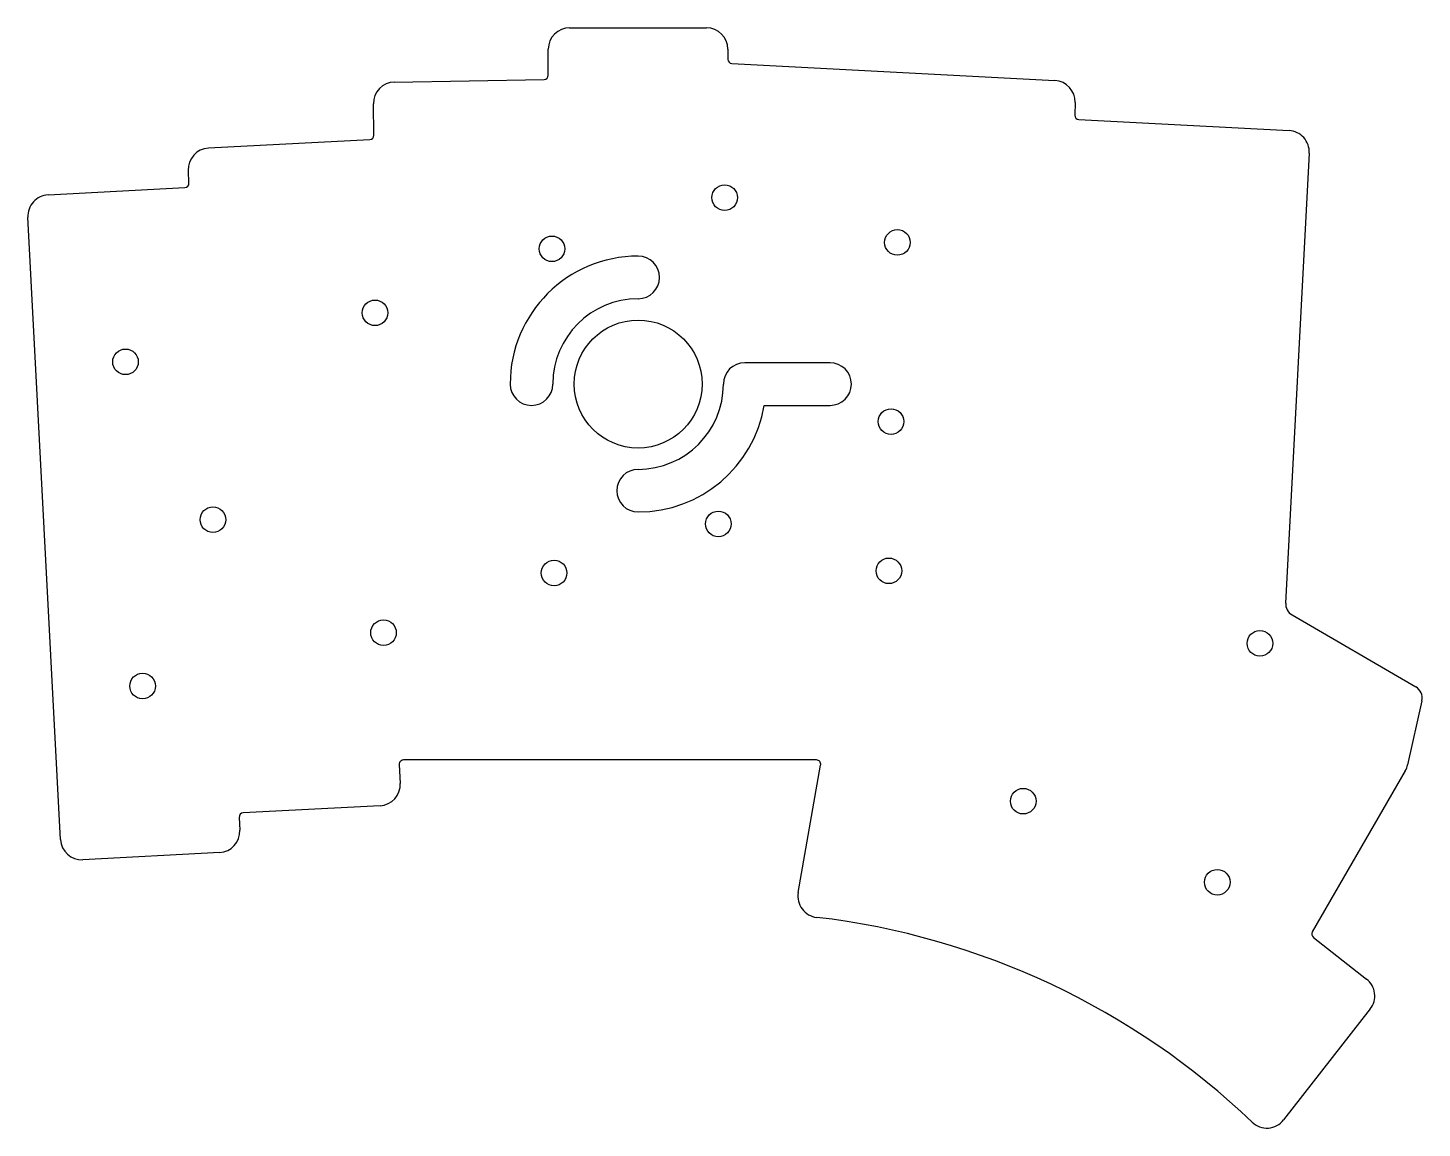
# Model space of a CAD drawing. Extents: x -35 to 129, y -165 to -36.
import ezdxf

# ---------------------------------------------------------------- set-up
doc = ezdxf.new("R2010")
doc.units = 0
doc.layers.add('VISIBLE', color=7, linetype='CONTINUOUS')

msp = doc.modelspace()

# ---------------------------------------------------------------- linework, layer by layer
at = {"layer": 'VISIBLE'}
for p, q in [((28.57, -36.1), (44.62, -36.1)), ((26.07, -41.65), (26.07, -38.6)), ((47.12, -38.6), (47.12, -39.79)), ((47.6, -40.29), (85.47, -42.27)), ((8.01, -42.45), (25.58, -42.15)), ((5.62, -48.68), (5.56, -45)), ((87.84, -44.86), (87.79, -46.33)), ((88.26, -46.85), (112.92, -48.14)), ((-13.77, -50.18), (5.15, -49.19)), ((115.29, -50.77), (112.52, -103.53)), ((-16.06, -54.31), (-16.13, -52.81)), ((-32.58, -55.67), (-16.53, -54.83)), ((-31.12, -131.25), (-34.94, -58.3)), ((59.1, -75.35), (49.1, -75.35)), ((51.39, -80.35), (59.1, -80.35)), ((113.27, -104.91), (127.77, -113.35)), ((128.48, -114.97), (126.82, -122.49)), ((8.59, -122.45), (8.71, -124.66)), ((57.51, -121.92), (9.09, -121.92)), ((55.37, -137.45), (58, -122.51)), ((126.55, -123.2), (115.64, -142.08)), ((6.34, -127.28), (-9.7, -128.12)), ((-10.18, -128.65), (-10.1, -130.15)), ((-12.46, -132.77), (-28.49, -133.61)), ((115.77, -142.73), (122.01, -147.6)), ((122.44, -151.11), (112.28, -164.11))]:
    msp.add_line(p, q, dxfattribs=at)
for centre, radius in [((46.75, -56), 1.5), ((67, -61.25), 1.5), ((26.5, -62), 1.5), ((5.75, -69.5), 1.5), ((36.6, -77.85), 7.5), ((-23.5, -75.25), 1.5), ((66.25, -82.25), 1.5), ((-13.25, -93.75), 1.5), ((46, -94.25), 1.5), ((26.75, -100), 1.5), ((66, -99.75), 1.5), ((6.75, -107), 1.5), ((109.5, -108.25), 1.5), ((-21.5, -113.25), 1.5), ((81.75, -126.75), 1.5), ((104.5, -136.25), 1.5)]:
    msp.add_circle(centre, radius, dxfattribs=at)
for centre, radius, start, end in [((28.57, -38.6), 2.5, 90, 180), ((44.62, -38.6), 2.5, 360, 90), ((47.62, -39.79), 0.5, 180, 267.0007), ((8.06, -44.95), 2.5, 91.0018, 180.9997), ((25.57, -41.65), 0.5, 271.0016, 0), ((85.34, -44.77), 2.5, 357.9997, 87.0006), ((88.29, -46.35), 0.5, 177.9997, 267.001), ((5.12, -48.69), 0.5, 272.9992, 1.0007), ((112.79, -50.64), 2.5, 357.0004, 87.0011), ((-13.64, -52.68), 2.5, 93, 183), ((-16.56, -54.33), 0.5, 273, 3), ((-32.45, -58.17), 2.5, 93, 183.0005), ((36.6, -77.85), 15, 90, 180), ((36.6, -65.35), 2.5, 270, 90), ((36.6, -77.85), 10, 90, 180), ((49.1, -77.85), 2.5, 90, 180), ((59.1, -77.85), 2.5, 270, 90), ((24.1, -77.85), 2.5, 180, 0), ((36.6, -77.85), 10, 270, 0), ((36.6, -77.85), 15, 270, 350.4059), ((36.6, -90.35), 2.5, 90, 270), ((114.02, -103.61), 1.5, 177.0005, 239.8083), ((127.02, -114.64), 1.5, 347.2762, 59.8088), ((9.09, -122.42), 0.5, 90.0011, 182.9995), ((57.51, -122.42), 0.5, 349.9999, 90.0008), ((124.38, -121.95), 2.5, 330, 347.5572), ((6.21, -124.79), 2.5, 273, 3), ((-9.68, -128.62), 0.5, 93, 183), ((-12.6, -130.28), 2.5, 273, 3), ((-28.62, -131.12), 2.5, 183.0005, 273), ((57.83, -137.89), 2.5, 170.0003, 263.3041), ((47.17, -228.68), 88.92, 46.314, 83.3043), ((116.08, -142.33), 0.5, 150.0238, 232.0009), ((120.47, -149.57), 2.5, 321.9984, 52.001), ((110.31, -162.57), 2.5, 226.3139, 321.9986)]:
    msp.add_arc(centre, radius, start, end, dxfattribs=at)

doc.saveas('drawing.dxf')
